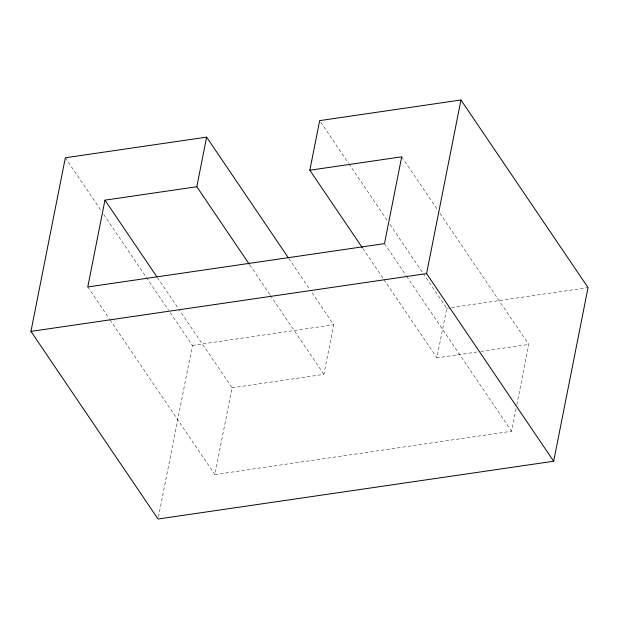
<?xml version="1.0" encoding="UTF-8"?>
<svg xmlns="http://www.w3.org/2000/svg" width="619" height="619" viewBox="0 0 619 619"><rect width="100%" height="100%" fill="white"/><g stroke="black" fill="none" stroke-linecap="round" stroke-linejoin="round"><path stroke-width="0.46" stroke-dasharray="3.1 2.32" d="M158.41 517.12L192.416 345.394L169.157 311.063M516.068 408.602L511.588 431.25L214.863 474.587L232.048 387.78L179.046 309.539M232.048 387.78L323.892 374.363L333.711 324.758L310.459 290.427M477.11 351.987L436.929 357.852L446.756 308.247L423.497 273.915M516.819 404.826L528.773 344.443L438.461 211.102M192.416 345.394L333.711 324.758M446.756 308.247L450.57 307.689M451.522 307.55L588.05 287.611M480.94 351.43L528.773 344.443M401.685 156.816L437.919 210.305M320.743 122.222L348.327 162.936M348.868 163.733L387.804 221.223M389.97 224.418L422.955 273.118M384.5 243.623L406.126 275.556M406.668 276.36L511.588 431.25M362.842 248.474L383.393 278.813M383.935 279.61L436.929 357.852M288.825 258.494L309.918 289.63M249.805 264.986L269.814 294.52M270.348 295.325L323.892 374.363M157.419 277.598L178.512 308.734M65.328 157.768L101.562 211.265M103.721 214.46L145.906 276.732M146.448 277.536L168.623 310.266M87.774 286.961L109.401 318.901M109.942 319.698L214.863 474.587"/><path stroke-width="0.93" d="M362.301 247.677L309.84 170.225L319.667 120.62L460.962 99.984L588.05 287.611L553.672 461.232L158.038 519.016L30.95 331.389L65.328 157.768L206.622 137.132L288.284 257.69M249.264 264.181L196.803 186.737L104.959 200.154L87.774 286.961L384.5 243.623L401.685 156.816L309.84 170.225M196.803 186.737L206.622 137.132M553.672 461.232L426.584 273.606L460.962 99.984M30.95 331.389L426.584 273.606M104.959 200.154L156.878 276.801"/></g></svg>
